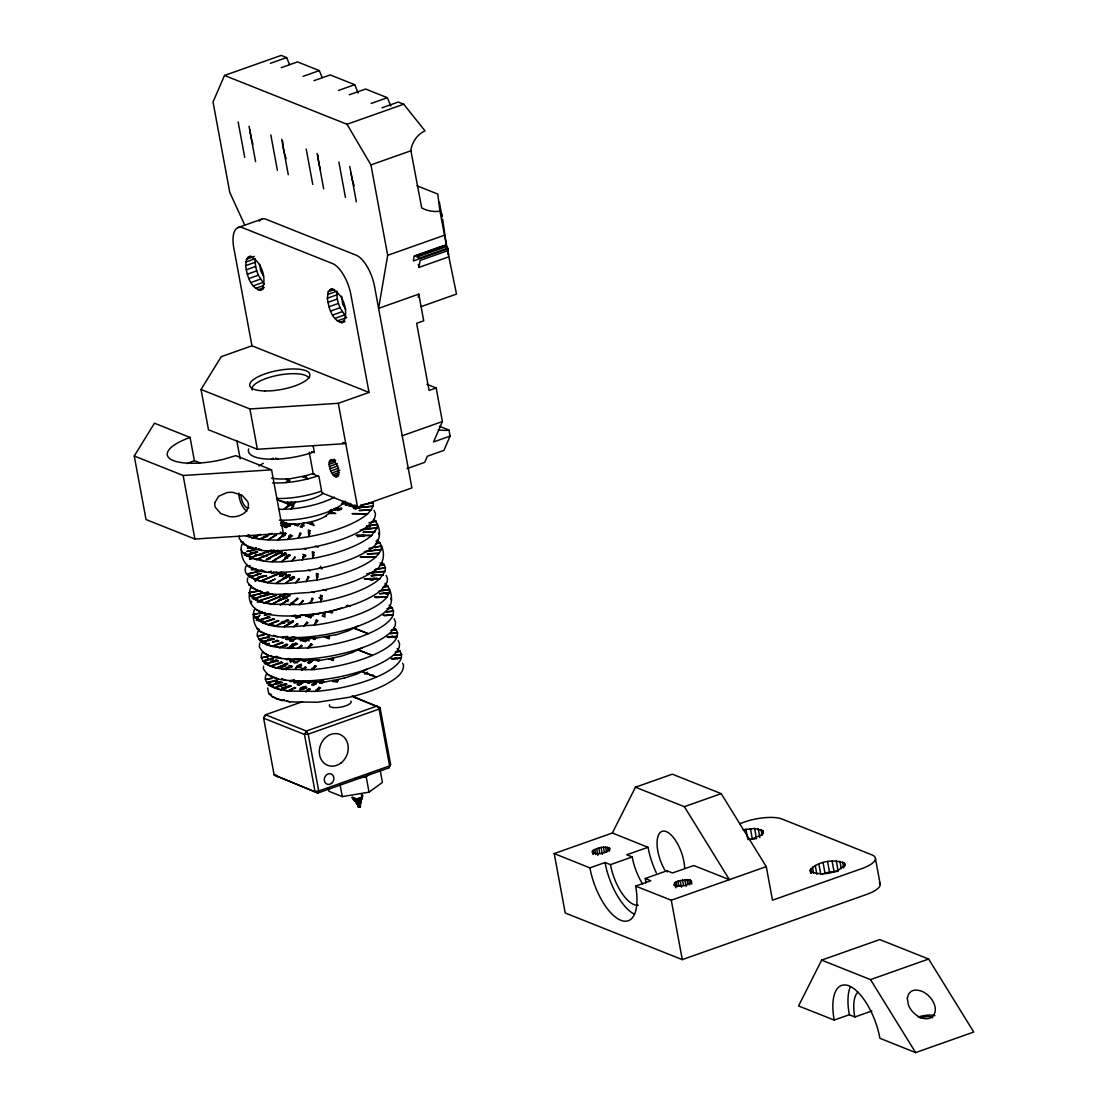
<?xml version="1.0" encoding="UTF-8"?>
<svg xmlns="http://www.w3.org/2000/svg" width="1108" height="1108" viewBox="0 0 1108 1108"><rect width="100%" height="100%" fill="white"/><g stroke="black" fill="none" stroke-linecap="round" stroke-linejoin="round"><path stroke-width="1.5" d="M245.685 265.657L246.572 259.147L249.674 256.419C261.294 260.491 267.36 278.565 261.904 289.34L260.103 290.158C250.076 287.526 246.876 274.77 245.685 265.657L255.131 262.305L255.269 258.676L245.81 262.014M259.812 264.313L260.532 270.407L263.496 276.238M327.359 298.204L328.245 291.681L331.361 288.966C342.981 293.024 349.034 311.099 343.577 321.888L341.79 322.705C331.763 320.073 328.564 307.304 327.359 298.204L336.818 294.853L336.943 291.21L327.497 294.562M329.118 464.321L329.561 460.956L331.181 459.557C337.178 461.648 340.308 470.969 337.483 476.523L336.555 476.952C331.389 475.595 329.727 469.016 329.118 464.321L335.53 462.05M356.97 802.081L358.673 806.873L358.438 803.245L358.272 806.749L360.239 806.513L357.358 798.397L360.419 806.319L358.244 806.679L357.967 803.397C359.851 810.793 358.369 804.173 355.71 800.835L358.978 806.679M239.439 536.064L239.245 538.419C252.056 556.812 280.836 549.707 300.143 549.208A69.208 21.841 -10.5 0 0 364.477 528.558C369.421 524.901 375.723 520.372 375.418 513.489L374.033 510.276M247.583 578.293L247.292 581.811C260.089 600.204 288.883 593.099 308.19 592.6A69.208 21.841 -10.5 0 0 372.51 571.95C385.279 566.59 386.886 548.626 377.025 539.984M386.096 575.371L387.481 578.584L387.191 582.115L381.651 589.733A69.208 21.841 -10.5 0 1 301.695 615.411C282.388 616.768 240.298 618.361 250.907 586.644M251.308 603.514L251.502 601.159M385.072 583.376C391.401 588.888 393.603 600.273 389.254 607.558A69.208 21.841 -10.5 0 1 295.628 637.626C283.523 637.502 270.546 637.488 259.757 631.269C253.69 626.103 251.571 615.466 254.923 608.334M259.646 643.388L259.355 646.906C266.516 660.811 286.404 658.36 299.659 659.329A69.208 21.841 -10.5 0 0 393.271 629.261L395.237 625.508L395.528 621.99L394.129 618.763M263.579 666.254L263.385 668.609C270.546 682.5 290.421 680.063 303.675 681.018A69.208 21.841 -10.5 0 0 397.301 650.95L399.254 647.211L399.545 643.679L398.16 640.466M267.596 687.957L268.787 693.525L271.82 696.364L276.418 698.732L289.825 701.904L317.774 702.209L349.602 697.195A69.208 21.841 -10.5 0 0 386.096 684.287C393.215 679.938 403.437 674.966 403.561 665.382L402.633 663.235M367.136 503.794L373.41 502.644L373.119 506.176L371.152 509.915L367.579 513.793A69.208 21.841 -10.5 0 1 308.827 536.674C288.26 539.915 266.446 542.588 246.253 536.009L249.106 534.97L246.973 535.746L252.305 537.865L260.823 534.541M374.019 519.236L377.426 524.347L377.136 527.865L371.596 535.496A69.208 21.841 -10.5 0 1 312.844 558.377C290.144 560.87 262.305 567.379 242.652 552.49A69.208 21.841 -10.5 0 1 243.511 541.992M367.524 525.857L377.426 524.347C382.343 534.458 378.285 545.316 368.493 550.247A69.208 21.841 -10.5 0 1 304.16 570.911C284.41 571.229 241.087 580.897 241.267 549.263M375.169 547.186L381.443 546.036L381.152 549.568L379.199 553.321L375.612 557.186A69.208 21.841 -10.5 0 1 316.874 580.08C294.16 582.559 266.336 589.082 246.668 574.193A69.208 21.841 -10.5 0 1 246.696 564.955M383.202 590.578L382.509 590.301L389.49 589.442L389.199 592.96L387.246 596.713A69.208 21.841 -10.5 0 1 314.215 625.147C294.908 625.646 266.128 632.751 253.33 614.358L262.264 612.475M329.63 510.622L341.61 509.403L339.962 508.738L329.63 510.622L328.702 513.447L325.087 516.453A24.722 7.798 -10.5 0 1 311.764 521.674C302.11 523.253 289.479 527.103 281.21 520.234M360.225 806.125L360.682 797.497L360.322 806.167L359.117 798.023L360.322 806.167M341.666 296.168L342.635 304.091L345.807 309.437M244.591 224.744L229.772 192.39L213.027 101.991L224.495 75.455L347.012 124.276L370.931 164.912L387.689 255.311L378.604 308.356L418.769 294.146L423.713 320.794L416.622 323.301L429.073 390.459L436.164 387.952L442.383 421.539L433.56 441.94L450.097 436.095L448.975 430.07L439.35 426.234M446.926 246.461L448.837 256.821L418.907 267.416L420.098 260.463L447.59 250.74L447.161 248.427L419.669 258.15L416.954 257.056L446.926 246.461L444.945 245.117L447.036 246.405L448.601 254.826L447.313 247.153L444.765 245.588M418.242 297.29L418.769 294.146M359.823 806.084L361.346 797.192L359.975 806.084M311.237 524.416L311.764 521.674L314.09 525.552L306.985 522.727M359.657 806.084L361.887 796.874L359.421 806.638M360.322 806.444L359.491 806.098L362.316 796.541L359.352 806.25M359.781 803.078L362.247 795.142L359.574 803.175M281.529 594.719L284.645 594.553L284.299 598.5L278.343 600.813M287.291 638.624L293.551 641.116M290.573 662.556L291.362 660.188L297.567 662.806M359.781 804.713L362.718 795.627L359.352 804.74M304.035 554.859L302.152 560.066L305.06 555.274M592.42 851.138L592.42 852.648C597.918 854.85 606.353 853.7 610.12 848.95L609.816 848.243C604.317 845.903 597.06 847.523 592.42 851.138L593.057 854.517M810.114 870.292C817.413 861.096 833.77 858.866 844.435 863.132L845.016 864.503C837.731 873.7 821.374 875.943 810.71 871.677L810.114 870.292L810.668 873.256M358.23 806.638L360.003 806.652L352.967 798.272L360.239 806.513L354.103 798.522L352.344 797.829L359.712 806.749L358.563 806.513L359.352 806.832L353.507 798.356L359.172 806.859L355.585 801.001M450.097 436.095L443.92 450.374L427.383 456.219L424.738 462.341L407.065 468.601M302.553 701.655L265.505 714.757L263.621 718.178L274.161 775.004L317.83 793.023L388.714 767.955L390.598 764.534L380.072 707.707L352.095 695.949M330.336 612.405L330.793 611.464L341.652 608.001M879.323 882.342A27.686 8.739 -10.5 0 1 866.595 894.433L682.293 959.625L565.219 912.978L554.208 853.575L612.336 833.008L635.466 787.206L672.334 774.173L721.211 793.647L766.265 866.622L772.484 900.195L861.802 868.603A27.686 8.739 -10.5 0 0 871.816 854.822L781.971 819.02A27.742 8.753 -10.5 0 0 746.127 821.457L739.853 823.673M834.199 1020.066L833.535 1015.953A46.508 19.764 70.5 0 1 849.047 985.885A46.508 19.764 70.5 0 1 879.06 1034.096L879.932 1038.293L915.624 1052.6L973.752 1032.033L928.643 959.043L879.752 939.57L821.637 960.124L798.549 1005.953L834.199 1020.066L849.324 1014.72L854.808 1017.019L871.885 1010.981M244.217 555.343L245.519 552.85M248.234 577.046L249.535 574.54M252.264 598.736L253.566 596.242M256.28 620.438L257.582 617.932A69.208 21.841 -10.5 0 1 260.117 615.037M260.297 642.128L261.613 639.635M264.327 663.831L265.629 661.337M268.344 685.533L269.646 683.027M388.714 767.955L390.598 764.534M190.077 437.452L186.379 438.837A46.508 14.681 -10.5 0 0 171.297 459.612A46.508 14.681 -10.5 0 0 223.401 459.321L235.81 455.665L271.571 469.847L283.357 533.391L194.911 539.028L146.034 519.555L134.248 456.011L154.497 423.201L190.077 437.452L194.385 460.693L199.966 462.825L198.817 463.227M342.801 442.411L345.765 443.602L257.375 449.266L208.498 429.793L201.033 389.49L221.226 356.665L251.945 345.793L369.019 392.44L350.917 294.797A27.686 11.759 70.5 0 0 332.511 263.552L242.666 227.749A27.742 11.786 70.5 0 0 233.566 246.641L251.945 345.793M356.887 802.067L358.521 806.846L359.865 806.693M336.126 634.815L348.785 630.646L358.632 625.854M340.156 656.518L352.801 652.335L362.662 647.543M344.173 678.207L356.818 674.038L366.679 669.246M310.434 617.696L312.927 614.511L330.793 611.464L331.472 612.862L328.993 611.865M314.589 639.454L315.642 638.153L335.89 634.718M303.841 477.188L305.088 475.886A33.226 10.484 -10.5 0 0 312.747 473.573M327.4 638.111L329.436 636.172L329.284 638.859L324.602 637.003M331.43 659.814L333.453 657.875L339.907 656.407M335.447 681.517L337.483 679.578L343.923 678.11M674.73 882.702L673.83 885.084C679.315 887.3 687.763 886.151 691.517 881.386L690.312 880.126L687.029 879.6L678.027 881.082L674.73 882.702L675.672 887.771M294.825 524.666L295.587 523.987L294.589 524.569M305.988 615.923L307.235 614.829L312.927 614.511L308.883 617.087M284.618 526.882L287.207 524.887L290.324 526.134M287.277 625.147L293.024 620.937M291.293 646.837L294.34 644.302M295.324 668.539L301.057 664.329M318.218 614.358L318.869 613.832L317.331 613.998M288.606 536.175L290.712 534.513M297.082 525.552L299.492 523.765L297.9 525.885L293.094 523.959M354.463 778.605L366.166 776.666L370.183 773.744M328.37 788.19L328.951 791.292L342.289 796.61L369.033 792.165L382.426 782.414L380.127 770.005M319.423 687.749L315.905 690.215L320.143 688.04M301.944 614.774L296.819 618.222L295.296 617.613L301.944 614.774L307.235 614.829L305.489 615.729M389.102 605.079L392.121 607.918L393.506 611.131L393.215 614.663A69.208 21.841 -10.5 0 1 307.719 647.958L288.246 648.374L297.623 643.942L295.878 643.236L288.246 648.374C277.748 647.044 262.25 647.501 257.347 636.061A69.208 21.841 -10.5 0 1 258.76 630.05M289.756 537.629L292.554 535.746M286.321 503.323L287.928 502.256L295.476 502.076A24.722 7.798 -10.5 0 0 323.19 493.24M284.825 626.394L287.138 624.926M288.842 648.097L291.169 646.629L293.634 647.487M313.869 639.164L315.642 638.153L302.969 638.457L292.872 637.072L285.532 639.122L287.027 639.718L292.872 637.072M317.899 660.867L333.453 657.875L333.314 660.562L328.633 658.692M321.916 682.556L337.483 679.578L337.331 682.265L332.649 680.395M337.705 510.622L341.804 508.281M348.992 504.182L345.973 505.414L350.031 503.378M279.77 647.668L286.446 644.011L287.706 644.51L279.77 647.668L274.313 645.493M278.343 667.196L283.786 669.357L290.476 665.714L291.723 666.213L283.786 669.357C275.767 667.819 264.48 666.725 261.363 657.764A69.208 21.841 -10.5 0 1 262.776 651.753M282.36 688.885L287.817 691.06L294.493 687.403L295.753 687.916L287.817 691.06C279.798 689.522 268.496 688.414 265.394 679.453A69.208 21.841 -10.5 0 1 266.806 673.442M275.74 625.965L287.291 619.718L288.883 620.355L275.74 625.965L270.31 623.804M295.794 615.134L291.889 616.256L294.562 615.3M254.244 537.02L259.66 539.181L270.075 533.613M267.707 582.573L274.964 579.152L267.707 582.573L262.291 580.412M266.308 602.115L271.723 604.262L289.036 595.024L290.282 595.522L271.723 604.262C263.704 602.724 252.416 601.63 249.3 592.669L258.455 590.855M248.663 448.892A44.292 13.989 -10.5 0 0 265.061 458.947L271.238 459.238L273.33 458.158M283.925 502.353L287.928 502.256L285.781 503.101M268.371 655.34L263.773 652.958M337.995 509.403L340.945 507.935M243.663 544.471L254.314 548.723L256.142 547.823M282.111 534.998L285.739 533.211L282.9 534.236M284.922 557.296L289.756 554.914L286.93 555.939M290.158 578.39L293.772 576.603L289.534 578.154M288.052 504.015L291.57 502.298L283.856 509.32A44.292 13.989 -10.5 0 1 278.911 509.32M300.573 640.743L303.329 639.399M259.66 539.181L272.125 533.294M352.566 506.813L355.377 505.511M260.962 611.658L260.325 611.948L261.031 611.685M272.416 646.352L281.723 642.128L283.246 642.737L272.416 646.352L261.765 642.114L272.776 638.568L274.368 639.205L264.341 641.518L258.732 639.288L268.164 636.726L269.549 637.28L258.732 639.288M276.432 668.055L285.739 663.831L287.263 664.44L276.432 668.055L265.781 663.817L276.792 660.257L278.385 660.894L268.371 663.221L262.748 660.977L272.194 658.429L273.565 658.969L262.748 660.977M296.889 658.761L291.058 661.421L289.562 660.825L296.889 658.761L306.999 660.16L319.672 659.842L318.619 661.144L315.877 660.063M280.449 689.758L289.77 685.52L291.293 686.129L280.449 689.758L269.812 685.506L280.809 681.96L282.415 682.597L269.812 685.506M299.451 681.129L295.074 683.11L293.578 682.514L299.451 680.88M284.382 699.744L282.471 700.602L276.418 698.732M321.126 683.207L324.242 681.794M268.385 624.663L277.776 620.466L278.897 620.909L268.385 624.663L257.735 620.425L268.884 616.921L270.047 617.378L257.735 620.425M287.18 479.335L305.088 475.886L307.969 478.836L302.235 476.537M252.305 537.865L260.338 534.347M280.643 525.455L285.933 523.128L281.349 524.624M254.314 548.723L256.253 547.864M285.296 535.136L282.651 536.3L283.565 536.66M256.322 559.568L277.554 550.26L278.856 550.773L256.322 559.568L245.671 555.33L257.596 552.13L245.671 555.33M249.702 577.019L261.031 573.598L249.702 577.019L260.352 581.271L281.584 571.963M294.673 577.947L290.698 579.692L291.598 580.052M264.369 602.96L285.601 593.653L286.903 594.165L264.369 602.96L253.718 598.722L269.895 593.833M306.708 690.118L309.575 688.885M352.067 506.619L355.059 505.386M370.017 578.362L374.421 579.138L372.385 579.955L369.615 578.847M300.074 639.607L302.969 638.457L300.822 639.912L294.659 637.419M304.132 661.296L306.999 660.16L304.866 661.587L298.689 659.108M308.107 682.999L311.016 681.849L323.688 681.545L322.636 682.847L319.893 681.752M260.352 581.271L282.872 572.476M360.225 507.436L354.962 508.988L359.878 507.298M365.377 528.696L367.648 527.824M265.047 633.374L264.355 633.651L270.394 635.507M287.623 636.366L283.025 638.125L281.557 637.543L286.113 636.477M288.094 647.806L291.169 646.629M290.116 658.651L287.055 659.814L285.573 659.232L288.62 658.526M294.132 680.34L291.072 681.517L289.603 680.935L294.16 679.883M251.031 557.462L271.515 549.97M259.078 600.855L276.321 595.259L258.316 601.104M194.385 460.693L190.701 462.078A46.508 14.681 -10.5 0 0 187.169 463.573M300.199 689.896L306.376 687.611M312.11 685.478L316.292 683.927L314.575 683.234M319.229 682.833L323.633 681.198M280.892 523.391L283.731 522.367L280.49 523.225M252.278 568.556L252.998 568.293M254.3 579.401L266.031 575.592L255.006 579.138M274.147 572.171L271.363 573.182L276.695 572.13M302.221 689.522L306.944 687.833M319.963 683.179L324.353 681.614M224.495 75.455L281.197 55.4L286.64 57.574L289.52 64.527M270.394 63.322L286.64 57.574M281.28 67.657L297.54 61.91L319.312 70.593L322.193 77.546M303.066 76.341L319.312 70.593M313.952 80.676L330.212 74.928L354.712 84.693L358.161 93.03M338.466 90.441L354.712 84.693M349.352 94.776L365.598 89.028L387.385 97.712L390.833 106.049M371.138 103.46L387.385 97.712M382.025 107.795L398.271 102.047L403.714 104.221L425.056 130.896C417.314 134.248 412.273 142.073 410.805 150.217L421.705 207.93L424.973 209.467A41.536 35.248 -68.3 0 0 438.131 211.406L439.931 211.143L446.413 245.062L414.129 256.488L413.353 260.962L447.23 248.981M347.012 124.276L403.714 104.221M370.931 164.912L411.096 150.702M237.985 227.569L261.613 219.204M247.887 257.236L251.031 256.114M246.572 259.147L254.438 256.35M246.184 269.812L255.629 266.474L255.131 262.305M247.264 274.216L256.724 270.864L255.629 266.474M248.884 278.551L258.33 275.2L264.244 284.188M250.893 282.526L260.352 279.174M253.192 285.864L262.638 282.526M255.602 288.357L263.469 285.573M257.956 289.825L264.258 287.595M260.103 290.158L263.261 289.036M387.689 255.311L444.391 235.256M414.226 255.976L443.325 245.685M329.561 289.784L332.719 288.662M328.245 291.681L334.547 289.465M327.857 302.359L337.317 299.022L336.818 294.853M328.951 306.764L338.397 303.412L337.317 299.022M330.558 311.085L340.004 307.747L345.931 316.722M332.58 315.06L342.026 311.722M334.865 318.411L344.325 315.074M337.275 320.904L346.721 317.553M339.63 322.359L344.366 320.697M341.79 322.705L344.934 321.583M421.179 306.584L456.524 294.077L448.837 256.821M201.033 389.49L249.909 408.963L338.3 403.312L369.019 392.44M329.561 460.956L334.381 459.252M402.218 435.749L442.383 421.539M329.173 462.438L335.599 460.166M329.367 466.468L337.386 463.615M329.935 468.726L337.954 465.886M330.766 470.969L338.785 468.116M331.804 473.019L339.824 470.166M332.982 474.736L339.408 472.465M334.228 476.024L339.048 474.321M335.447 476.772L338.66 475.637M309.243 452.175L313.329 474.238L318.91 476.371L321.971 492.908L357.538 507.145L411.885 487.922L374.546 286.446A27.686 11.759 70.5 0 0 356.139 255.186L266.294 219.384A27.742 11.786 70.5 0 0 259.189 221.143M635.466 787.206L684.356 806.679L721.211 793.647M554.208 853.575L589.899 867.883L605.023 862.536L610.466 864.642L632.211 856.941L632.585 858.949A35.442 15.055 70.5 0 0 642.654 884.032M645.964 882.882A35.442 15.055 70.5 0 0 645.507 879.71L645.271 878.464L667.002 870.763L672.473 872.965L693.76 865.542L729.41 879.655L684.356 806.679M589.899 867.883L590.772 872.079A46.508 19.764 70.5 0 0 620.785 920.291A46.508 19.764 70.5 0 0 636.297 890.223L635.632 886.109L650.756 880.763L645.271 878.464M635.632 886.109L671.282 900.222L766.265 866.622M821.637 960.124L870.514 979.61L928.643 959.043M375.709 575.107L371.346 575.8L375.377 574.678M313.329 474.238L314.478 473.836M656.324 872.869A46.508 19.764 70.5 0 1 648.9 851.526L648.028 847.329L626.74 854.739L632.211 856.941M365.1 528.585L367.496 527.768M267.776 536.314L260.574 538.751L261.46 539.097M266.045 559.956L270.352 558.501M281.335 554.776L285.767 553.28M285.352 576.479L289.784 574.969M250.269 557.698L274.147 549.956M372.163 579.872L374.421 579.138M281.058 647.391L287 645.465M283.717 502.284L284.687 501.966L279.701 500.664A24.722 7.798 -10.5 0 1 277.194 498.531M366.513 531.868L363.396 532.449L366.069 531.688M305.005 615.466L308.149 614.455M319.353 681.752L322.539 680.769M289.493 690.935L292.498 690.007M250.006 565.468L247.693 566.174L258.33 570.412M286.834 554.332L281.529 555.939L282.388 556.285M289.534 576.437L285.545 577.642L286.404 577.988M750.393 839.601L760.988 835.183L763.343 831.956L762.747 830.585L754.631 828.493L742.886 829.809M836.305 861.027L838.216 871.359L829.504 872.051L820.765 874.267L818.854 863.935M300.31 687.957L306.03 686.281M320.212 682.099L323.467 681.129M376.955 578.044L370.404 579.955L368.812 579.318L374.587 578.002M347.635 502.672L342.981 504.001L341.666 503.475L346.555 502.243M280.975 667.445L285.767 666.143M266.779 682.68L276.211 680.132L277.582 680.672L266.779 682.68L272.388 684.91M268.413 572.005L271.599 571.16M253.718 598.722L272.429 593.708M364.421 535.566L360.862 535.953M278.62 599.982L284.299 598.5L279.202 599.276M254.715 617.585L258.76 616.533L254.715 617.585L260.269 619.801M269.784 613.652L264.286 615.092L271.349 614.275M309.284 602.614L311.777 601.976M256.613 549.028L246.779 551.465L258.815 549M281.626 554.166L285.836 553.127M252.139 576.368L246.668 574.193L260.629 570.731M285.656 575.869L289.867 574.817M256.17 598.071L250.685 595.882L263.261 592.766M313.495 682.819L316.542 682.085M351.458 504.195L345.1 504.846L349.519 503.946M368.922 522.768L376.041 521.12L373.327 520.04M357.496 536.743L363.729 535.289M380.058 542.823L375.612 543.709L380.058 542.823L376 541.203M382.066 562.629L384.088 564.512L379.629 565.412L384.088 564.512L385.473 567.739L385.182 571.271L379.642 578.888A69.208 21.841 -10.5 0 1 320.891 601.769L299.686 604.566L271.723 604.262M388.105 586.215L383.41 587.018L388.105 586.215L385.39 585.135M392.121 607.918L387.246 608.638L392.121 607.918L389.407 606.824M394.129 627.724L396.152 629.607L391.262 630.327L396.152 629.607L397.537 632.834L397.246 636.366A69.208 21.841 -10.5 0 1 311.75 669.661L283.786 669.357M287.817 691.06L315.766 691.364A69.208 21.841 -10.5 0 0 401.262 658.055L401.553 654.523L400.168 651.31L395.279 652.03M285.13 663.761L287.858 663.166M246.668 574.193L262.831 570.689M250.685 595.882L268.33 592.074M257.291 602.253L260.255 601.616M283.149 596.783L283.967 596.603L282.969 596.713M376.041 521.12L371.803 522.103M250.408 547.463L247.375 548.058L252.513 547.394M249.383 558.917L252.416 558.307M261.433 556.535L265.878 555.648M275.85 553.681L282.028 552.463M254.438 569.166L251.391 569.761L256.53 569.083M254.923 580.315L257.956 579.706M279.867 575.384L286.044 574.152M364.532 672.93L367.634 672.321M285.85 686.835L290.795 686.157L281.584 687.791M297.124 684.716L301.113 684.315L298.163 684.841M356.291 505.76L348.937 506.37L355.349 505.386M360.889 504.929L373.41 502.644M366.471 526.342L377.426 524.347M368.936 548.322L381.443 546.036M374.518 569.734L385.473 567.739L375.557 569.249M378.521 591.423L389.49 589.442M262.79 642.82L265.948 642.266M309.714 533.447L308.993 533.571L309.755 533.876M313.744 555.15L313.01 555.274L313.772 555.565M317.761 576.839L317.04 576.963L317.802 577.268M249.716 559.041L252.915 558.501M262.416 556.922L267.097 556.133M249.3 592.669L260.546 590.786M254.826 599.456L258.039 598.929M281.293 595.107L284.645 594.553M333.591 508.697L338.134 508.004L336.984 507.547M253.33 614.358L264.881 612.613M246.876 556.105L250.186 555.607M255.062 554.886L262.596 554.346L255.754 555.15M260.699 576.34L266.626 576.049L258.067 577.06M396.913 651.795L400.168 651.31L397.135 648.471M325.489 589.788L326.929 589.581M342.4 501.661L345.197 501.273A44.292 13.989 -10.5 0 1 279.354 520.109M448.975 430.07L447.189 430.32A41.536 35.234 -68.3 0 1 438.269 429.669M281.086 684.938L286.404 684.398L277.983 685.464M331.334 511.744L329.519 511.993L331.68 511.882M360.308 530.109L377.136 527.865L362.039 529.416M364.338 551.812L381.152 549.568L366.069 551.119M366.693 573.736L385.182 571.271L370.086 572.808M364.449 674.038L367.482 673.636M270.56 686.406L273.441 686.046M309.977 681.406L297.11 682.722L309.132 681.074L311.487 682.016M747.817 839.504L755.144 838.867M278.814 552.449L281.958 552.089M279.701 574.512L285.975 573.778M332.871 681.725L334.699 681.517A11.08 3.49 -10.5 0 0 338.369 680.783M257.153 573.792L260.2 573.487M260.228 621.256L263.288 620.965M262.707 643.097L265.781 642.806M370.127 675.506L373.424 675.201M275.906 682.486L280.864 682.196L276.058 682.556M289.811 681.295L292.872 681.032M334.408 512.962L328.702 513.447L335.752 513.503L329.602 511.051M290.282 681.489L293.426 681.254M250.408 552.518L256.931 552.089L256.183 551.784M134.248 456.011L183.139 475.484L271.571 469.847M302.927 556.465L305.531 556.313M260.255 595.869L265.269 595.605L263.843 595.038M258.136 570.44L261.488 570.288M266.169 617.558L269.59 617.405L267.624 616.616M268.468 639.33L273.621 639.094L271.64 638.319M270.781 661.102L277.637 660.797L275.657 660.008M271.238 459.238L278.025 459.072A44.292 13.989 -10.5 0 0 313.799 451.981M257.97 570.62L261.211 570.592M299.936 603.929L301.113 603.943M326.223 516.48L325.461 516.189M288.08 622.447L290.324 622.613M354.851 628.375L354.117 628.305L368.285 633.721L354.366 628.181M358.867 650.064L358.147 650.008L372.302 655.424L358.383 649.87M362.898 671.767L362.164 671.711L376.332 677.113L362.413 671.573M291.182 602.724L293.869 603.251M367.399 525.829L370.418 526.757M359.491 806.098L360.391 806.389L355.626 798.563L352.33 797.261L359.352 806.832M311.667 451.552L314.409 452.646L313.135 445.679M285.975 478.85L289.894 480.401L285.989 482.589L288.592 478.698L283.329 479.002A33.226 10.484 -10.5 0 1 271.529 478.116M281.307 622.045L284.465 623.292L282.914 621.353M288.966 665.285L292.512 666.684L285.088 669.08L286.64 669.703M280.241 532.159L283.357 533.391M361.236 794.838L362.565 795.364M417.024 185.798L437.771 194.066L439.931 211.143M426.968 384.296L436.164 387.952M331.292 509.389L332.525 509.874M367.025 525.954L369.684 527.006M361.651 535.483L364.269 536.521M375.044 549.236L377.703 550.302M380.016 562.906L384.088 564.512M315.254 546.119L318.121 547.255M304.174 548.474L306.071 549.236M302.775 554.291L305.919 555.537M384.462 593.182L387.08 594.234L384.019 592.641M319.27 567.808L322.137 568.944L320.586 566.368M286.681 557.989L287.581 558.349M267.347 551.493L268.274 551.867M271.225 553.044L272.139 553.404M275.31 554.665L276.141 554.997M279.812 556.465L280.518 556.742M240.644 541.646L243.261 542.685M258.967 548.945L261.668 550.025M308.19 570.177L310.088 570.925M275.006 559.291L276.308 559.803M242.652 552.49L248.123 554.665M258.275 558.709L263.676 560.87M323.301 589.511L326.154 590.647M281.64 576.077L282.845 576.562M275.241 574.733L276.155 575.094M283.842 578.154L284.548 578.445M261.64 570.108L265.698 571.714M312.207 591.866L314.118 592.628M279.036 580.994L280.324 581.506M318.966 597.835L322.165 599.109M393.423 628.527L396.152 629.607M329.408 611.45L332.58 612.71M392.509 636.588L395.127 637.626L392.066 636.034M279.618 595.37L287.152 598.375M279.271 596.436L280.172 596.796M283.343 598.057L284.188 598.389M248.677 585.038L251.294 586.077M267.014 592.337L269.715 593.417M251.71 587.877L262.361 592.115M310.268 614.469L313.425 615.716M397.44 650.23L400.168 651.31M303.135 614.788L310.905 617.807M297.235 616.048L300.393 617.308M395.154 657.736L397.814 658.789M255.726 609.566L266.377 613.818M282.471 622.336L283.399 622.696M311.847 638.36L314.935 639.51M306.002 639.635L309.174 640.895M256.724 628.43L259.217 629.427M273.676 635.189L277.762 636.809M259.757 631.269L263.649 632.82M292.096 644.15L293.745 644.801M291.653 646.089L292.429 646.393M290.296 645.77L293.385 646.989M267.721 640.189L268.579 640.535M277.443 644.067L278.274 644.399M308.44 660.7L311.611 661.961M311.639 668.415L314.755 669.661M281.778 658.512L276.335 656.338L274.424 657.21L270.407 655.604M297.775 666.504L305.697 669.661M271.737 661.891L272.61 662.238M276.584 663.817L277.512 664.191M281.474 665.769L282.291 666.102M353.369 697.071L380.072 707.707L379.075 709.078L308.19 734.161L304.465 734.452L263.621 718.178L265.505 714.757L306.348 731.031L308.19 734.161L318.716 790.987L317.83 793.023L274.161 775.004M281.709 678.581L285.795 680.215M267.79 674.661L278.44 678.899M275.767 683.594L276.626 683.927M280.601 685.52L281.543 685.894M285.49 687.472L286.321 687.791M268.787 693.525L271.46 694.591M287.097 700.824L289.825 701.904M271.82 696.364L275.809 697.957M275.587 458.103L278.025 459.072M612.336 833.008L648.028 847.329M279.701 500.664L293.897 506.37L290.864 508.932L283.856 509.32L295.476 502.076L290.864 508.932A44.292 13.989 -10.5 0 0 334.436 497.146M359.311 806.125L360.128 806.582M285.642 600.19L287.955 601.602M358.604 806.721L357.829 803.508M352.344 797.829L360.003 806.652M354.103 798.522L360.391 806.389M359.532 806.79L352.33 797.261M355.626 798.563L360.405 806.264M870.514 979.61L915.624 1052.6M354.629 799.547L358.992 806.873M275.767 774.672L277 776.75M356.748 802.206L358.812 806.873M378.507 533.045L379.435 535.192M390.57 598.14L391.498 600.287M356.665 802.206L358.673 806.873M338.397 303.412L340.004 307.747M256.724 270.864L258.33 275.2M447.313 247.153L447.577 247.901M448.38 250.173L447.84 248.663L448.131 250.893M357.649 803.591L358.521 806.846M357.579 803.577L358.424 806.832L357.759 803.48M605.023 862.536L605.896 866.733A46.508 19.764 70.5 0 0 633.638 913.837M854.808 1017.019L854.573 1015.773A35.442 15.055 70.5 0 1 857.855 992.131M667.002 870.763L667.251 872.01M610.466 864.642L610.854 866.636A35.442 15.055 70.5 0 0 638.236 905.291M418.353 264.452L418.907 267.416M608.915 847.689L609.538 851.055M607.489 847.315L608.112 850.695M605.619 847.163L606.561 852.218M603.458 847.232L604.4 852.287M601.118 847.523L602.378 854.268M598.791 848.008L599.733 853.063M596.63 848.659L597.877 855.404M594.761 849.434L595.702 854.503M593.334 850.279L593.957 853.659M875.459 858.645L880.251 884.475M844.435 863.132L844.975 866.082M842.689 862.052L843.784 867.952M839.919 861.332L841.291 868.714M832.094 861.165L834.019 871.497M827.579 861.719L829.504 872.051M823.064 862.661L824.975 872.993M815.239 865.431L816.873 874.295M812.455 867.065L813.549 872.979M810.71 868.727L811.541 873.159M762.747 830.585L763.301 833.535M761.016 829.504L762.11 835.418M758.246 828.798L759.88 837.648M754.631 828.493L756.542 838.825M750.421 828.618L752.332 838.95M745.906 829.172L747.54 838.036M691.212 880.68L691.835 884.059M690.312 880.126L690.935 883.491M688.885 879.752L689.827 884.807M687.029 879.6L687.957 884.655M684.855 879.655L686.101 886.414M682.528 879.946L683.47 885.001M680.201 880.431L681.448 887.176M678.027 881.082L678.969 886.151M676.157 881.857L677.099 886.926M671.282 900.222L682.293 959.625M349.768 166.394L356.333 201.808M338.882 162.059L345.447 197.473M317.11 153.375L323.661 188.789M306.21 149.04L312.775 184.454M338.3 403.312L357.538 507.145M281.709 139.276L288.274 174.69M270.823 134.941L277.388 170.341M249.037 126.257L255.602 161.671M366.166 776.666L369.033 792.165M238.151 121.922L244.716 157.336M303.37 522.699L303.994 526.092M339.99 784.201L342.289 796.61M249.909 408.963L257.375 449.266M236.752 440.43L240.159 458.823M183.139 475.484L194.911 539.028M849.324 1014.72L848.659 1010.607A46.508 19.764 70.5 0 1 850.348 986.799M442.632 219.176L446.413 245.062M441.621 213.664L442.078 216.822L439.391 202.252M248.884 507.769A8.864 3.767 70.5 0 1 243.663 504.306A8.864 3.767 70.5 0 1 240.99 494.584M246.904 511.3A13.074 5.554 70.5 0 1 238.774 493.088M288.883 622.571A69.208 21.841 -10.5 0 1 293.412 620.882M308.869 616.187A69.208 21.841 -10.5 0 1 313.329 615.092M266.377 660.368A69.208 21.841 -10.5 0 1 268.164 658.429M291.432 644.842A69.208 21.841 -10.5 0 1 295.891 643.139M302.165 640.992A69.208 21.841 -10.5 0 1 314.367 637.515M318.204 475.748A44.292 13.989 -10.5 0 1 272.471 482.908M258.967 466.011A44.292 13.989 -10.5 0 1 263.288 463.338M321.071 491.246A44.292 13.989 -10.5 0 1 276.903 498.475M255.131 581.52A69.208 21.841 -10.5 0 1 257.499 579.553M296.916 665.963A69.208 21.841 -10.5 0 1 301.445 664.288M307.816 662.168A69.208 21.841 -10.5 0 1 311.113 661.185M350.904 701.115A11.08 3.49 -10.5 0 1 340.419 707.195A11.08 3.49 -10.5 0 1 329.575 704.743M252.167 390.044A29.043 9.169 -10.5 0 1 276.82 375.501A29.043 9.169 -10.5 0 1 308.883 378.188M354.241 185.798A55.372 46.979 -68.3 0 1 351.111 173.139M320.517 169.746A55.372 46.979 -68.3 0 1 318.024 155.106M286.183 158.679A55.372 46.979 -68.3 0 1 282.637 141.007M252.956 144.165A55.372 46.979 -68.3 0 1 250.048 129.678M920.014 1017.947A8.864 2.798 -10.5 0 1 932.673 1017.795M918.2 1017.033A13.074 4.127 -10.5 0 1 934.93 1015.69M664.897 870.14A26.481 11.246 70.5 0 1 663.083 831.125A26.481 11.246 70.5 0 1 684.633 867.744M907.286 998.156L908.394 1004.956A23.947 19.307 20.3 0 0 911.51 1010.399C915.416 1015.344 921.551 1019.415 928.089 1018.626A9.681 7.811 20.3 0 0 931.357 1017.449C935.914 1014.665 936.038 1008.363 934.155 1003.903A23.947 19.307 20.3 0 0 931.039 998.46C927.133 993.516 920.997 989.444 914.46 990.233A9.681 7.811 20.3 0 0 911.192 991.411L908.782 993.696L907.286 998.156M214.827 502.658L214.73 503.849A9.681 8.587 39.8 0 0 215.409 507.422L220.755 513.558L229.744 516.647A23.947 21.232 39.8 0 0 236.295 516.453C241.959 515.566 248.22 511.536 248.4 505.248A9.681 8.587 39.8 0 0 247.721 501.675L242.361 495.539L233.373 492.451A23.947 21.232 39.8 0 0 226.821 492.644L218.65 496.245L214.827 502.658M310.005 530.704L308.827 536.674L308.301 530.026L310.005 530.704M314.021 552.407L312.844 558.377L312.317 551.729L314.021 552.407M318.038 574.096L316.874 580.08L316.348 573.418L318.038 574.096M322.068 595.799L320.891 601.769L320.364 595.121L322.068 595.799M300.019 533.17L298.135 538.363L301.044 533.571L300.019 533.17M303.578 523.308L302.055 527.533L300.143 526.785L303.578 523.308M308.052 576.562L306.182 581.755L309.09 576.977L308.052 576.562M312.082 598.265L310.198 603.458L313.107 598.666L312.082 598.265M316.32 620.051L314.215 625.147L318.038 620.729L316.32 620.051M306.348 731.031L304.465 734.452L314.991 791.278L318.716 790.987L389.601 765.905L379.075 709.078L377.232 705.962L306.348 731.031M290.698 535.399L287.623 539.471L291.376 535.663L290.698 535.399M294.728 557.102L291.639 561.174L295.393 557.366L294.728 557.102M298.744 578.791L295.656 582.863L299.423 579.069L298.744 578.791M302.761 600.494L299.686 604.566L303.44 600.758L302.761 600.494M306.874 622.225L303.703 626.269L308.052 622.696L306.874 622.225M310.96 643.956L307.719 647.958L312.47 644.551L310.96 643.956M314.991 665.645L311.75 669.661L316.5 666.24L314.991 665.645M319.007 687.348L315.766 691.364L320.517 687.943L319.007 687.348M324.879 612.807L322.179 615.937L324.893 617.018L324.879 612.807M285.185 533.211L277.54 539.984L286.183 533.599L285.185 533.211M289.216 554.9L281.557 561.687L290.213 555.302L289.216 554.9M293.232 576.603L285.587 583.376L294.229 576.991L293.232 576.603M297.249 598.292L289.603 605.079L298.246 598.694L297.249 598.292M297.166 623.666L293.62 626.782L297.997 623.998L297.166 623.666M301.21 645.368L297.65 648.471L302.304 645.798L301.21 645.368M309.077 638.513L305.392 641.726L303.703 641.061L309.077 638.513M305.226 667.071L301.667 670.174L306.32 667.501L305.226 667.071M313.093 660.216L309.423 663.415L307.761 662.736L313.093 660.216M309.257 688.76L305.683 691.863L310.351 689.204L309.257 688.76M317.123 681.919L313.425 685.118L311.75 684.453L317.123 681.919M291.861 621.546L284.23 626.671L293.177 622.073L291.861 621.546M299.894 664.939L295.67 667.778L301.639 665.631L299.894 664.939M303.911 686.641L299.686 689.481L305.669 687.334L303.911 686.641M311.016 681.849L308.855 683.304L302.706 680.811L311.016 681.849M275.795 534.762L268.136 539.887L276.501 535.039L275.795 534.762M291.958 523.959L286.335 527.713L285.061 527.2L291.958 523.959M284.784 553.141L272.166 561.576L285.947 553.598L284.784 553.141M288.8 574.83L276.183 583.279L289.964 575.301L288.8 574.83M287.858 599.857L280.199 604.982L288.565 600.134L287.858 599.857M347.469 605.328L346.278 605.979L349.948 606.325L347.469 605.328M297.526 637.973L291.238 641.394L289.423 640.673L297.526 637.973M301.542 659.662L295.268 663.096L293.454 662.376L301.542 659.662M305.559 681.365L299.285 684.786L297.47 684.065L305.559 681.365M288.703 523.668L283.343 526.522L282.374 526.134L288.703 523.668M280.989 551.632L266.543 559.346L282.235 552.13L280.989 551.632M285.019 573.321L279.327 576.368L286.266 573.819L285.019 573.321M272.997 676.739L273.094 676.78M269.147 643.429L266.363 644.496L269.147 643.429M277.222 640.341L272.568 642.128L278.87 640.992L277.222 640.341M281.252 662.03L270.38 666.199L282.886 662.695L281.252 662.03M285.268 683.733L274.396 687.888L286.903 684.384L285.268 683.733M273.316 618.693L262.333 622.793L274.507 619.164L273.316 618.693M263.219 634.759L257.347 636.061L264.106 635.119L263.219 634.759M267.236 656.448L261.363 657.764L268.136 656.809L267.236 656.448M271.252 678.151L265.394 679.453L272.152 678.511L271.252 678.151M393.506 611.131L386.221 611.879L393.506 611.131M397.537 632.834L390.238 633.568L397.537 632.834M401.553 654.523L394.268 655.271L401.553 654.523M393.215 614.663L384.753 615.813L383.174 615.189L393.215 614.663M397.246 636.366L388.769 637.515L387.191 636.878L397.246 636.366M401.262 658.055L392.786 659.205L391.207 658.581L401.262 658.055M389.199 592.96L379.615 593.68L389.199 592.96M373.119 506.176L353.48 508.184L373.119 506.176M387.246 596.713L376.318 597.655L374.601 596.977L387.246 596.713M371.152 509.915L359.324 510.511L371.152 509.915M375.183 531.618L363.341 532.2L375.183 531.618M379.199 553.321L367.371 553.903L379.199 553.321M383.216 575.01L371.388 575.606L383.216 575.01M367.579 513.793L352.302 513.655L367.579 513.793M371.596 535.496L356.333 535.358L371.596 535.496M375.612 557.186L360.349 557.047L375.612 557.186M379.642 578.888L364.366 578.75L379.642 578.888M331.514 783.425A5.54 4.695 -68.3 0 0 331.5 774.077A5.54 4.695 -68.3 0 0 324.27 779.686A5.54 4.695 -68.3 0 0 331.514 783.425M341.015 762.969A16.606 14.099 -68.3 0 0 340.973 734.936A16.606 14.099 -68.3 0 0 319.298 751.75A16.606 14.099 -68.3 0 0 341.015 762.969M264.701 390.944A30.567 9.653 -10.5 0 0 309.894 374.961A30.567 9.653 -10.5 0 0 264.757 373.964A30.567 9.653 -10.5 0 0 264.701 390.944"/></g></svg>
